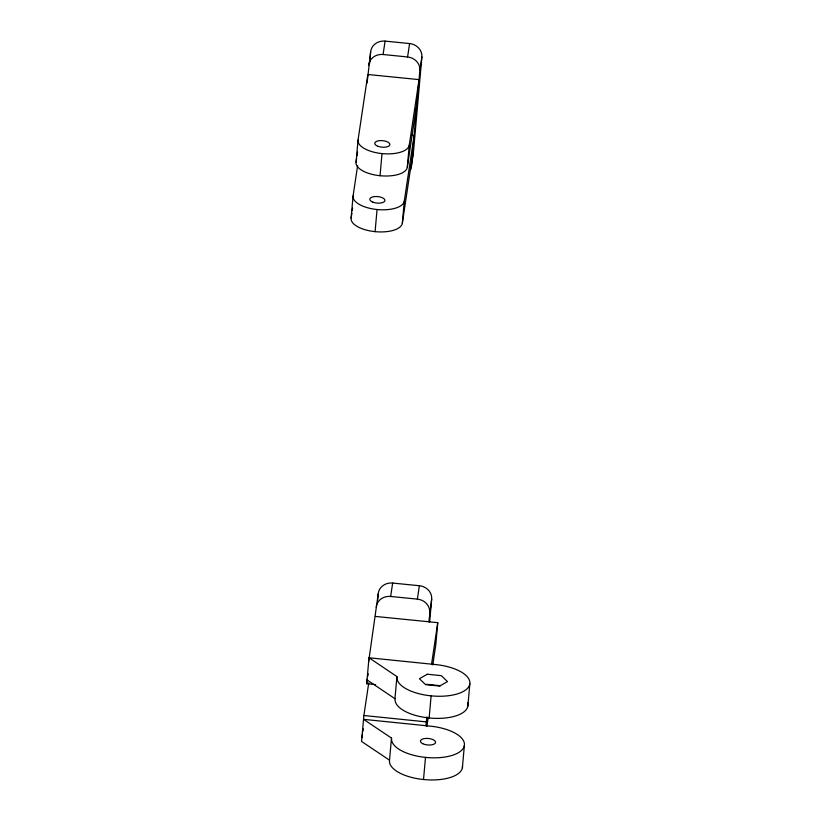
<?xml version="1.0" encoding="UTF-8"?>
<svg xmlns="http://www.w3.org/2000/svg" width="821" height="821" viewBox="0 0 821 821"><rect width="100%" height="100%" fill="white"/><g stroke="black" fill="none" stroke-linecap="round" stroke-linejoin="round"><path stroke-width="1.23" d="M412.142 157.673L402.341 223.199A25.749 11.104 5.1 0 1 375.094 231.645A25.749 11.104 5.1 0 1 351.121 218.088L353.081 195.962L357.607 165.709M356.078 162.158L358.038 140.032L367.829 74.495L419.059 79.616L409.258 145.143L407.298 167.279A25.749 11.104 5.1 0 1 380.041 175.725A25.749 11.104 5.1 0 1 356.078 162.158L356.642 158.381M367.069 83.106L370.651 51.846A13.516 12.192 8.5 0 1 385.09 41.112L409.587 43.554A13.516 12.192 8.5 0 1 421.881 56.967L413.322 153.527L411.321 166.92A13.516 12.192 8.5 0 1 410.572 169.988M369.645 63.279L369.871 60.744M370.086 58.199L370.651 51.846M375.094 231.645L377.055 209.519A25.749 11.104 5.1 0 1 353.081 195.962M380.041 175.725L382.001 153.589A25.749 11.104 5.1 0 1 358.038 140.032M402.341 223.199L404.301 201.073L414.102 135.537L411.598 135.291M411.321 166.92L419.88 70.36L421.881 56.967M368.752 682.898L363.877 715.512L361.579 741.466L389.523 760.184A36.576 15.784 5.1 0 0 423.523 779.519A36.576 15.784 5.1 0 0 462.469 765.962M375.597 684.632L366.689 683.729L368.998 657.775L435.787 664.589A36.576 15.784 5.1 0 1 469.838 683.852L467.867 705.978M368.66 661.603L378.224 593.799A13.434 12.11 8.5 0 1 392.654 583.054L419.377 585.732A13.434 12.11 8.5 0 1 431.672 599.135L429.65 622M377.66 600.151L378.224 593.799M389.523 760.184L391.484 738.058L363.539 719.34L430.502 726.164A36.576 15.784 5.1 0 1 464.368 745.489L462.408 767.614M368.998 657.775L396.923 676.566L394.963 698.702L367.028 679.911M428.849 621.784L431.672 599.135M425.873 725.692L426.971 716.836M423.523 779.519L425.483 757.393A36.576 15.784 5.1 0 1 391.617 738.069M429.147 717.975L431.117 695.849A36.576 15.784 5.1 0 1 396.923 676.566M375.402 616.438L437.757 622.667L435.797 644.803L432.79 664.928M357.022 155.857L357.587 152.08M351.121 218.088L351.881 213.05M352.25 210.525L352.63 208M368.65 65.239A13.516 12.192 8.5 0 1 383.089 54.504L385.09 41.112M419.88 70.36A13.516 12.192 8.5 0 0 407.585 56.957L409.587 43.554M407.298 167.279L417.099 101.742M366.689 683.729L367.449 678.71M367.818 676.206L368.198 673.692M361.917 737.648L362.482 733.882M362.851 731.367L363.231 728.863M376.223 607.191A13.434 12.11 8.5 0 1 390.652 596.457L392.654 583.054M429.67 612.528A13.434 12.11 8.5 0 0 417.376 599.125L419.377 585.732M431.559 664.179L437.757 622.667M426.889 726.39L428.203 717.585M383.089 54.504L407.585 56.957M390.652 596.457L417.376 599.125M426.397 684.283L440.425 685.72M363.877 715.512L426.212 721.875M469.838 683.852A36.576 15.784 5.1 0 1 431.117 695.849M467.56 702.653A36.576 15.784 5.1 0 1 432.965 718.272A36.576 15.784 5.1 0 1 395.106 698.712M464.368 745.489A36.576 15.784 5.1 0 1 425.483 757.393M413.322 153.527A13.516 12.192 8.5 0 1 412.573 156.595M404.301 201.073A25.749 11.104 5.1 0 1 377.055 209.519M409.258 145.143A25.749 11.104 5.1 0 1 382.001 153.589M427.289 674.226L419.428 678.721L425.596 684.652L439.625 686.089L447.486 681.594L441.318 675.662L427.289 674.226M422.764 743.723A7.615 3.284 5.1 0 0 435.376 743.026A7.615 3.284 5.1 0 0 425.873 738.407A7.615 3.284 5.1 0 0 422.764 743.723M378.112 146.354A7.615 3.284 5.1 0 0 389.893 144.67A7.615 3.284 5.1 0 0 378.953 140.719A7.615 3.284 5.1 0 0 378.112 146.354M372.847 202.161A7.615 3.284 5.1 0 0 384.905 200.755A7.615 3.284 5.1 0 0 374.345 196.599A7.615 3.284 5.1 0 0 372.847 202.161"/></g></svg>
